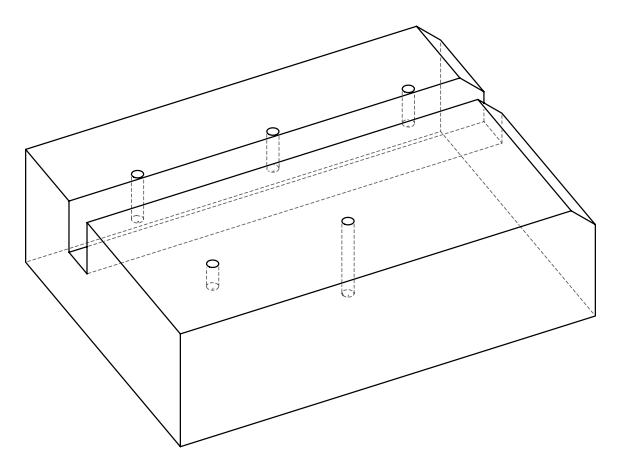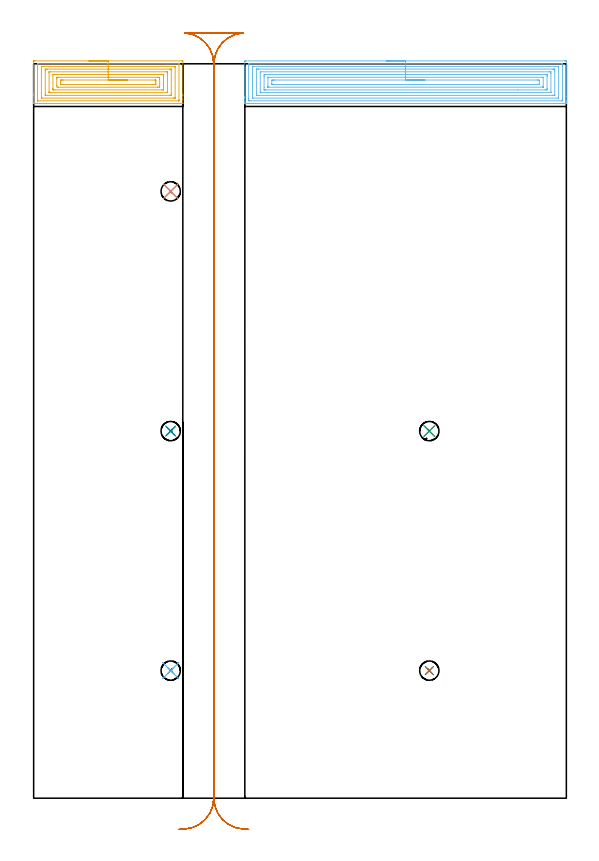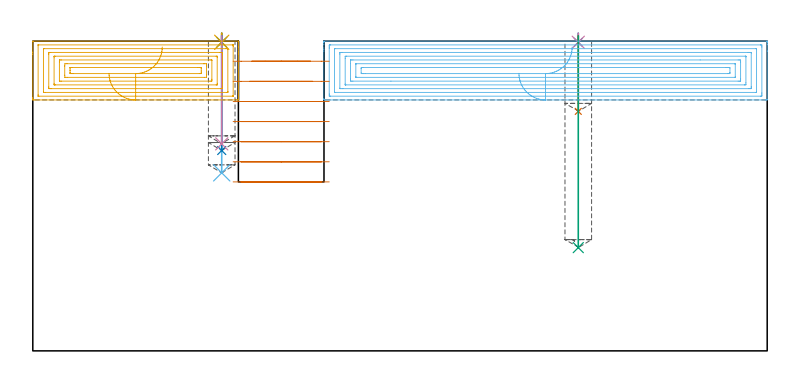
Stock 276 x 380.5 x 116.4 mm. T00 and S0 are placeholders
(PLAN: 13 operations, 3 tool changes, 30.1 min)
(1 SPOT_DRILL | STEP1POCKET | NXT0321_9005460120000 | 0.03 min | 1 mm3)
(2 SPOT_DRILL_1 | STEP1POCKET_1 | NXT0321_9005460120000 | 0.03 min | 1 mm3)
(3 SPOT_DRILL_2 | STEP1POCKET_2 | NXT0321_9005460120000 | 0.03 min | 1 mm3)
(4 SPOT_DRILL_3 | STEP1POCKET_3 | NXT0321_9005460120000 | 0.03 min | 1 mm3)
(5 SPOT_DRILL_4 | STEP1POCKET_4 | NXT0321_9005460120000 | 0.03 min | 1 mm3)
(6 DRILL_BLIND_HOLE_INTO_CENTER | STEP1POCKET | UGT0301_032 | 0.21 min | 3713 mm3)
(7 DRILL_BLIND_HOLE_INTO_CENTER_1 | STEP1POCKET_1 | UGT0301_032 | 0.12 min | 1906 mm3)
(8 DRILL_BLIND_HOLE_INTO_CENTER_2 | STEP1POCKET_2 | UGT0301_032 | 0.17 min | 3056 mm3)
(9 DRILL_BLIND_HOLE_INTO_CENTER_3 | STEP1POCKET_3 | UGT0301_032 | 0.32 min | 5911 mm3)
(10 DRILL_BLIND_HOLE_INTO_CENTER_4 | STEP1POCKET_4 | UGT0301_032 | 0.16 min | 2860 mm3)
(11 AREA_MILL | FG_CHAMFER_SURFACE | UGT0205_001 | 5.34 min | 20850 mm3)
(12 AREA_MILL_1 | FG_CHAMFER_SURFACE_1 | UGT0205_001 | 11.05 min | 42653 mm3)
(13 MILL_RECTANGULAR_SLOT | SLOT_RECTANGULAR | UGT0201_004 | Follow Part, ap 8, ae 75% | 12.57 min | 642386 mm3)
(TOOL NXT0321_9005460120000 | NC Spot Drill, 142deg, 12mm, Carbide, Uncoated | D12 PA142 FL30 Z2)
(TOOL UGT0301_032 | Twist Drill 10 mm | D10 PA118 FL87 Z2)
(TOOL UGT0205_001 | Chamfer Mill 20 x 3 x 45 deg. | D20 FL50 Z2)
(TOOL UGT0201_004 | End Mill 32 mm | D32 FL53 Z6)
(OP 1 SPOT_DRILL)
G17 G21 G94 G90
T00 M6
G54
G17 G0 G90 X71. Y66.1 S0 M3
G43 Z126.4 H0
G94 G81 G98 Z115.97 F250. R119.4
G80
M5
M2
(OP 2 SPOT_DRILL_1)
G17 G21 G94 G90
T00 M6
G54
G17 G0 G90 X205. Y66.1 S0 M3
G43 Z126.4 H0
G94 G81 G98 Z115.97 F250. R119.4
G80
M5
M2
(OP 3 SPOT_DRILL_2)
G17 G21 G94 G90
T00 M6
G54
G17 G0 G90 X71. Y190.2 S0 M3
G43 Z126.4 H0
G94 G81 G98 Z115.97 F250. R119.4
G80
M5
M2
(OP 4 SPOT_DRILL_3)
G17 G21 G94 G90
T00 M6
G54
G17 G0 G90 X205. Y190.2 S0 M3
G43 Z126.4 H0
G94 G81 G98 Z115.97 F250. R119.4
G80
M5
M2
(OP 5 SPOT_DRILL_4)
G17 G21 G94 G90
T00 M6
G54
G17 G0 G90 X71. Y314.4 S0 M3
G43 Z126.4 H0
G94 G81 G98 Z115.97 F250. R119.4
G80
M5
M2
(OP 6 DRILL_BLIND_HOLE_INTO_CENTER)
G17 G21 G94 G90
T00 M6
G54
G17 G0 G90 X71. Y66.1 S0 M3
G43 Z126.4 H0
G94 G81 G98 Z66.9 F250. R118.4
G80
M5
M2
(OP 7 DRILL_BLIND_HOLE_INTO_CENTER_1)
G17 G21 G94 G90
T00 M6
G54
G17 G0 G90 X205. Y66.1 S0 M3
G43 Z126.4 H0
G94 G81 G98 Z90. F250. R118.4
G80
M5
M2
(OP 8 DRILL_BLIND_HOLE_INTO_CENTER_2)
G17 G21 G94 G90
T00 M6
G54
G17 G0 G90 X71. Y190.2 S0 M3
G43 Z126.4 H0
G94 G81 G98 Z75.3 F250. R118.4
G80
M5
M2
(OP 9 DRILL_BLIND_HOLE_INTO_CENTER_3)
G17 G21 G94 G90
T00 M6
G54
G17 G0 G90 X205. Y190.2 S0 M3
G43 Z126.4 H0
G94 G81 G98 Z38.8 F250. R118.4
G80
M5
M2
(OP 10 DRILL_BLIND_HOLE_INTO_CENTER_4)
G17 G21 G94 G90
T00 M6
G54
G17 G0 G90 X71. Y314.4 S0 M3
G43 Z126.4 H0
G94 G81 G98 Z77.8 F250. R118.4
G80
M5
M2
(OP 11 AREA_MILL)
G17 G21 G94 G90
T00 M6
G54
G17 G0 G90 X28.65 Y382. S1061 M3
G43 Z126.4 H0
Z104.3
G94 G1 X28.688 Z103.428 F250.
X28.802 Z102.563
X28.991 Z101.712
X29.253 Z100.88
X29.587 Z100.074
X29.99 Z99.3
X30.458 Z98.564
X30.989 Z97.872
X31.579 Z97.229
X32.222 Z96.64
X32.914 Z96.108
X33.65 Z95.64
X34.424 Z95.237
X35.23 Z94.903
X36.062 Z94.641
X36.913 Z94.452
X37.778 Z94.338
X38.65 Z94.3
X76.776
X77.203 Y381.994 Z94.302
X77.29 Y381.991 Z94.305
X77.3 Y381.898 Z94.398
Y364.774 Z111.52
Y364.053 Z112.245
Y363.892 Z112.406
Y362.127 Z114.169
X77.299 Y360.067 Z116.231
X77.29 Y359.905 Z116.392
X77.219 Y359.9 Z116.4
X0.081
X0.01 Y359.905 Z116.392
X0. Y360.069 Z116.229
Y364.053 Z112.245
Y364.774 Z111.52
Y381.177 Z95.12
X0.003 Y381.537 Z94.759
X0.008 Y381.991 Z94.305
X0.065 Y381.994 Z94.303
X0.524 Y382. Z94.3
X38.65
Y380.586 Z95.714
X75.072
X75.21 Y380.584 Z95.716
X75.277 Y380.581 Z95.719
X75.288 Y380.579 Z95.721
X75.292 Y380.573 Z95.727
X75.297 Y380.552 Z95.748
X75.299 Y380.502 Z95.798
X75.3 Y361.832 Z114.468
X75.296 Y361.535 Z114.765
X75.29 Y361.339 Z114.961
X75.287 Y361.32 Z114.98
X75.282 Y361.318 Z114.982
X75.258 Y361.316 Z114.984
X75.207 Y361.315 Z114.985
X75.003 Y361.314 Z114.986
X2.228
X2.09 Y361.316 Z114.984
X2.023 Y361.319 Z114.981
X2.012 Y361.321 Z114.979
X2.008 Y361.327 Z114.973
X2.003 Y361.348 Z114.952
X2.001 Y361.398 Z114.902
X2. Y380.068 Z96.232
X2.004 Y380.365 Z95.935
X2.01 Y380.561 Z95.739
X2.013 Y380.58 Z95.72
X2.018 Y380.582 Z95.718
X2.042 Y380.584 Z95.716
X2.093 Y380.585 Z95.715
X2.297 Y380.586 Z95.714
X38.65
Y379.172 Z97.128
X72.947
X73.229 Y379.17 Z97.13
X73.269 Y379.168 Z97.132
X73.285 Y379.166 Z97.134
X73.292 Y379.101 Z97.199
X73.299 Y378.961 Z97.339
X73.3 Y378.89 Z97.41
Y378.82 Z97.48
Y362.939 Z113.361
X73.297 Y362.869 Z113.431
X73.29 Y362.735 Z113.565
X73.229 Y362.733 Z113.567
X72.625 Y362.729 Z113.571
X4.353
X4.071 Y362.73 Z113.57
X4.031 Y362.732 Z113.568
X4.015 Y362.734 Z113.566
X4.008 Y362.799 Z113.501
X4.001 Y362.939 Z113.361
X4. Y363.01 Z113.29
Y363.08 Z113.22
Y378.961 Z97.339
X4.003 Y379.031 Z97.269
X4.01 Y379.165 Z97.135
X4.071 Y379.167 Z97.133
X4.675 Y379.171 Z97.129
X38.65 Y379.172 Z97.128
Y377.757 Z98.543
X70.569
X70.823 Y377.755 Z98.545
X71.252 Y377.75 Z98.55
X71.29 Y377.743 Z98.557
X71.293 Y377.681 Z98.619
X71.297 Y377.548 Z98.752
X71.3 Y377.281 Z99.019
Y377.126 Z99.174
X71.299 Y364.774 Z111.526
X71.295 Y364.411 Z111.889
X71.29 Y364.229 Z112.071
X71.285 Y364.149 Z112.151
X71.199 Y364.147 Z112.153
X70.569 Y364.144 Z112.156
X70.317 Y364.143 Z112.157
X6.731 Y364.144 Z112.156
X6.477 Y364.145 Z112.155
X6.048 Y364.15 Z112.15
X6.01 Y364.157 Z112.143
X6.007 Y364.219 Z112.081
X6.003 Y364.352 Z111.948
X6. Y364.619 Z111.681
Y364.774 Z111.526
X6.001 Y377.126 Z99.174
X6.005 Y377.489 Z98.811
X6.01 Y377.671 Z98.629
X6.015 Y377.751 Z98.549
X6.101 Y377.753 Z98.547
X6.731 Y377.756 Z98.544
X6.983 Y377.757 Z98.543
X38.65
Y376.343 Z99.957
X68.896
X69.096 Y376.34 Z99.96
X69.229 Y376.336 Z99.964
X69.291 Y376.33 Z99.97
X69.294 Y376.315 Z99.985
X69.297 Y376.244 Z100.056
X69.3 Y375.742 Z100.558
Y366.037 Z110.263
X69.297 Y365.656 Z110.644
X69.294 Y365.594 Z110.706
X69.291 Y365.569 Z110.731
X69.196 Y365.564 Z110.736
X68.996 Y365.559 Z110.741
X68.896 Y365.557 Z110.743
X8.404
X8.204 Y365.56 Z110.74
X8.071 Y365.564 Z110.736
X8.009 Y365.57 Z110.73
X8.006 Y365.585 Z110.715
X8.003 Y365.656 Z110.644
X8. Y366.158 Z110.142
Y375.863 Z100.437
X8.003 Y376.244 Z100.056
X8.006 Y376.306 Z99.994
X8.009 Y376.331 Z99.969
X8.104 Y376.336 Z99.964
X8.304 Y376.342 Z99.958
X8.404 Y376.343 Z99.957
X38.65
Y374.929 Z101.371
X66.571
X67.023 Y374.928 Z101.372
X67.173 Y374.926 Z101.374
X67.284 Y374.922 Z101.378
X67.292 Y374.755 Z101.545
X67.298 Y374.479 Z101.821
X67.3 Y374.203 Z102.097
X67.299 Y367.146 Z109.154
X67.295 Y367.053 Z109.247
X67.29 Y366.985 Z109.315
X67.247 Y366.978 Z109.322
X67.023 Y366.974 Z109.326
X66.588 Y366.971 Z109.329
X10.729
X10.277 Y366.972 Z109.328
X10.127 Y366.974 Z109.326
X10.016 Y366.978 Z109.322
X10.008 Y367.145 Z109.155
X10.002 Y367.421 Z108.879
X10. Y367.697 Z108.603
X10.001 Y374.754 Z101.546
X10.004 Y374.847 Z101.453
X10.01 Y374.915 Z101.385
X10.053 Y374.922 Z101.378
X10.277 Y374.926 Z101.374
X10.712 Y374.929 Z101.371
X38.65
Y373.515 Z102.785
X64.446 Y373.514 Z102.786
X65.249 Y373.508 Z102.792
X65.297 Y372.715 Z103.585
X65.299 Y372.665 Z103.635
Y369.185 Z107.115
X65.298 Y369.137 Z107.163
X65.249 Y368.392 Z107.908
X65.162 Y368.39 Z107.91
X64.363 Y368.386 Z107.914
X64.28 Y368.385 Z107.915
X12.854 Y368.386 Z107.914
X12.051 Y368.392 Z107.908
X12.003 Y369.185 Z107.115
X12.001 Y369.235 Z107.065
Y372.715 Z103.585
X12.002 Y372.763 Z103.537
X12.051 Y373.508 Z102.792
X12.138 Y373.51 Z102.79
X12.937 Y373.514 Z102.786
X13.02 Y373.515 Z102.785
X38.65
Y372.101 Z104.199
X62.589 Y372.1 Z104.2
X63.208 Y372.099 Z104.201
X63.268 Y372.096 Z104.204
X63.29 Y372.094 Z104.206
X63.297 Y372.01 Z104.29
X63.299 Y371.832 Z104.468
X63.3 Y371.125 Z105.175
Y370.243 Z106.057
X63.298 Y370.068 Z106.232
X63.294 Y369.891 Z106.409
X63.29 Y369.81 Z106.49
X63.128 Y369.805 Z106.495
X62.858 Y369.801 Z106.499
X62.589 Y369.8 Z106.5
X61.972
X14.71
X14.092 Y369.801 Z106.499
X14.032 Y369.804 Z106.496
X14.01 Y369.806 Z106.494
X14.003 Y369.89 Z106.41
X14.001 Y370.068 Z106.232
X14. Y370.775 Z105.525
Y370.95 Z105.35
Y371.657 Z104.643
X14.002 Y371.832 Z104.468
X14.006 Y372.009 Z104.291
X14.01 Y372.091 Z104.209
X14.172 Y372.095 Z104.205
X14.442 Y372.099 Z104.201
X14.71 Y372.1 Z104.2
X15.328 Y372.101 Z104.199
X38.65
X39.522 Z104.238
X40.386 Z104.351
X41.238 Z104.54
X42.07 Z104.803
X42.876 Z105.136
X43.65 Z105.539
X44.386 Z106.008
X45.078 Z106.539
X45.721 Z107.128
X46.31 Z107.772
X46.841 Z108.464
X47.31 Z109.199
X47.713 Z109.973
X48.047 Z110.779
X48.309 Z111.611
X48.498 Z112.463
X48.612 Z113.328
X48.65 Z114.199
G0 Z126.4
M5
M2
(OP 12 AREA_MILL_1)
G17 G21 G94 G90
T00 M6
G54
G17 G0 G90 X182.7 Y382. S1061 M3
G43 Z126.4 H0
Z104.3
G94 G1 X182.738 Z103.428 F250.
X182.852 Z102.564
X183.041 Z101.712
X183.303 Z100.88
X183.637 Z100.074
X184.04 Z99.3
X184.508 Z98.564
X185.04 Z97.872
X185.629 Z97.229
X186.272 Z96.64
X186.964 Z96.109
X187.7 Z95.64
X188.474 Z95.237
X189.28 Z94.903
X190.112 Z94.641
X190.964 Z94.452
X191.828 Z94.338
X192.7 Z94.3
X275.376
X275.805 Y381.996 Z94.302
X275.99 Y381.992 Z94.306
X276. Y381.803 Z94.494
Y363.626 Z112.67
Y361.245 Z115.05
Y360.545 Z115.755
Y360.267 Z116.032
Y359.909 Z116.382
X275.993 Y359.903 Z116.388
X275.823 Y359.9 Z116.4
X109.577
X109.407 Y359.903 Z116.388
X109.4 Y359.909 Z116.382
Y360.267 Z116.032
Y360.545 Z115.755
Y361.245 Z115.05
Y362.477 Z113.819
Y363.01 Z113.285
Y363.626 Z112.67
Y381.537 Z94.76
X109.402 Y381.805 Z94.492
X109.41 Y381.992 Z94.306
X109.598 Y381.999 Z94.299
X192.7 Y382. Z94.3
Y380.586 Z95.714
X273.588 Y380.585 Z95.715
X273.659
X273.967 Y380.579 Z95.721
X273.99 Y380.479 Z95.821
X273.997 Y380.251 Z96.049
X273.999 Y379.773 Z96.527
X274. Y379.366 Z96.934
X273.999 Y362.127 Z114.173
X273.998 Y361.723 Z114.577
X273.99 Y361.322 Z114.978
X273.588 Y361.315 Z114.985
X273.518
X111.812
X111.741
X111.433 Y361.321 Z114.979
X111.41 Y361.421 Z114.879
X111.403 Y361.649 Z114.651
X111.401 Y362.127 Z114.173
X111.4 Y362.534 Z113.766
X111.401 Y379.773 Z96.527
X111.402 Y380.177 Z96.123
X111.41 Y380.579 Z95.721
X111.812 Y380.585 Z95.715
X111.882
X192.7 Y380.586 Z95.714
Y379.171 Z97.129
X271.801
X271.895 Y379.17 Z97.13
X271.97 Y379.167 Z97.133
X271.986 Y379.165 Z97.135
X271.99 Y379.143 Z97.157
X271.995 Y379.087 Z97.213
X271.999 Y378.89 Z97.41
Y363.01 Z113.29
X271.998 Y362.815 Z113.485
X271.991 Y362.748 Z113.552
X271.987 Y362.735 Z113.565
X271.977 Y362.733 Z113.567
X271.943 Y362.731 Z113.569
X271.801 Y362.729 Z113.571
X113.599
X113.505 Y362.73 Z113.57
X113.43 Y362.733 Z113.567
X113.414 Y362.735 Z113.565
X113.41 Y362.758 Z113.542
X113.405 Y362.813 Z113.487
X113.401 Y363.01 Z113.29
Y378.89 Z97.41
X113.402 Y379.085 Z97.215
X113.409 Y379.152 Z97.148
X113.412 Y379.166 Z97.134
X113.423 Y379.167 Z97.133
X113.457 Y379.17 Z97.13
X113.599 Y379.171 Z97.129
X192.7
Y377.757 Z98.543
X269.119
X269.374 Y377.756 Z98.544
X269.867 Y377.752 Z98.548
X269.974 Y377.75 Z98.55
X269.99 Y377.562 Z98.738
X270. Y377.139 Z99.161
Y377.126 Z99.174
X269.999 Y364.34 Z111.96
X269.997 Y364.231 Z112.069
X269.994 Y364.177 Z112.123
X269.991 Y364.155 Z112.145
X269.97 Y364.15 Z112.15
X269.755 Y364.146 Z112.154
X269.119 Y364.143 Z112.157
X268.865
X116.281
X116.026 Y364.144 Z112.156
X115.533 Y364.148 Z112.152
X115.425 Y364.15 Z112.15
X115.41 Y364.338 Z111.962
X115.4 Y364.761 Z111.539
X115.401 Y377.561 Z98.739
X115.403 Y377.669 Z98.631
X115.406 Y377.723 Z98.577
X115.409 Y377.746 Z98.554
X115.43 Y377.75 Z98.55
X115.645 Y377.754 Z98.546
X116.281 Y377.757 Z98.543
X116.535
X192.7
Y376.343 Z99.957
X267.432 Y376.342 Z99.958
X267.634 Y376.339 Z99.961
X267.99 Y376.331 Z99.969
X267.992 Y376.244 Z100.056
X267.999 Y375.584 Z100.716
X268. Y365.879 Z110.421
X267.998 Y365.656 Z110.644
X267.994 Y365.575 Z110.725
X267.992 Y365.569 Z110.731
X267.975 Y365.564 Z110.736
X267.869 Y365.56 Z110.74
X267.735 Y365.558 Z110.742
X117.968
X117.766 Y365.561 Z110.739
X117.41 Y365.569 Z110.731
X117.408 Y365.656 Z110.644
X117.401 Y366.316 Z109.984
X117.4 Y376.021 Z100.279
X117.402 Y376.244 Z100.056
X117.406 Y376.325 Z99.975
X117.408 Y376.331 Z99.969
X117.425 Y376.336 Z99.964
X117.531 Y376.34 Z99.96
X117.665 Y376.342 Z99.958
X192.7 Y376.343 Z99.957
Y374.929 Z101.371
X265.089
X265.544 Y374.928 Z101.372
X265.986 Y374.925 Z101.375
X265.99 Y374.922 Z101.378
X265.997 Y374.914 Z101.386
X265.999 Y374.479 Z101.821
X266. Y374.029 Z102.271
X265.999 Y367.854 Z108.446
X265.996 Y367.421 Z108.879
X265.993 Y366.978 Z109.322
X265.544 Y366.975 Z109.325
X265.105 Y366.972 Z109.328
X250.805 Y366.971 Z109.329
X120.312
X119.856 Y366.972 Z109.328
X119.414 Y366.975 Z109.325
X119.41 Y366.978 Z109.322
X119.403 Y366.986 Z109.314
X119.4 Y368.303 Z107.997
X119.401 Y374.046 Z102.254
X119.403 Y374.479 Z101.821
X119.407 Y374.922 Z101.378
X119.856 Y374.926 Z101.374
X120.295 Y374.928 Z101.372
X134.596 Y374.929 Z101.371
X192.7
Y373.515 Z102.785
X263.756 Y373.514 Z102.786
X263.842 Y373.513 Z102.787
X263.948 Y373.508 Z102.792
X263.991 Y373.504 Z102.796
X263.995 Y373.481 Z102.819
X263.997 Y373.453 Z102.847
X264. Y373.357 Z102.943
X263.999 Y368.705 Z107.595
X263.997 Y368.545 Z107.755
X263.991 Y368.417 Z107.883
X263.988 Y368.391 Z107.909
X263.983 Y368.389 Z107.911
X263.959 Y368.387 Z107.913
X263.756 Y368.386 Z107.914
X263.673 Y368.385 Z107.915
X121.644 Y368.386 Z107.914
X121.559 Y368.387 Z107.913
X121.452 Y368.392 Z107.908
X121.409 Y368.396 Z107.904
X121.405 Y368.419 Z107.881
X121.403 Y368.447 Z107.853
X121.4 Y368.543 Z107.757
X121.401 Y373.195 Z103.105
X121.403 Y373.356 Z102.944
X121.409 Y373.483 Z102.817
X121.412 Y373.509 Z102.791
X121.417 Y373.511 Z102.789
X121.441 Y373.513 Z102.787
X121.644 Y373.515 Z102.786
X121.727 Z102.785
X192.7
Y372.1 Z104.2
X261.075
X261.7 Y372.097 Z104.203
X261.969 Y372.093 Z104.207
X261.997 Y371.832 Z104.468
X261.999 Y371.802 Z104.498
X261.998 Y370.039 Z106.261
X261.969 Y369.807 Z106.493
X261.345 Y369.801 Z106.499
X261.075 Y369.8 Z106.5
X260.453
X124.325
X123.7 Y369.802 Z106.498
X123.431 Y369.807 Z106.493
X123.403 Y370.068 Z106.232
X123.401 Y370.098 Z106.202
X123.402 Y371.861 Z104.439
X123.431 Y372.093 Z104.207
X124.055 Y372.099 Z104.201
X124.325 Y372.1 Z104.2
X124.947 Y372.101 Z104.199
X192.7 Y372.1 Z104.2
X193.572 Z104.238
X194.436 Z104.351
X195.288 Z104.54
X196.12 Z104.803
X196.926 Z105.136
X197.7 Z105.539
X198.436 Z106.008
X199.128 Z106.539
X199.771 Z107.128
X200.36 Z107.772
X200.892 Z108.464
X201.36 Z109.2
X201.763 Z109.973
X202.097 Z110.779
X202.359 Z111.611
X202.548 Z112.463
X202.662 Z113.328
X202.7 Z114.2
G0 Z126.4
M5
M2
(OP 13 MILL_RECTANGULAR_SLOT)
G17 G21 G94 G90
T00 M6
G54
G17 G0 G90 X111.415 Y-16.154 S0 M3
G43 Z126.4 H0
Z108.843
G94 G1 X108.421 Y-15.97 F250.
G2 X93.4 Y0. R16. F500.
G1 Y380.5
G2 X104.352 Y395.683 R16.
G1 X104.361 Y395.711
G3 X99.399 Y396.5 R16.
G1 X87.3
G3 X82.339 Y395.711 R16.
G1 X82.348 Y395.683
G2 X93.3 Y380.5 R16.
G1 Y0.
G2 X78.279 Y-15.97 R16.
G1 X75.285 Y-16.154 F250.
G0 X111.415 Z101.286
G1 X108.421 Y-15.97
G2 X93.4 Y0. R16. F500.
G1 Y380.5
G2 X105.16 Y395.928 R16.
G1 X105.168 Y395.957
G3 X101.035 Y396.5 R16.
G1 X85.665
G3 X81.532 Y395.957 R16.
G1 X81.54 Y395.928
G2 X93.3 Y380.5 R16.
G1 Y0.
G2 X78.279 Y-15.97 R16.
G1 X75.285 Y-16.154 F250.
G0 X111.415 Z93.729
G1 X108.421 Y-15.97
G2 X93.4 Y0. R16. F500.
G1 Y380.5
G2 X108.421 Y396.47 R16.
G1 Y396.5
X78.279
Y396.47
G2 X93.3 Y380.5 R16.
G1 Y0.
G2 X78.279 Y-15.97 R16.
G1 X75.285 Y-16.154 F250.
G0 X111.415 Z86.171
G1 X108.421 Y-15.97
G2 X93.4 Y0. R16. F500.
G1 Y380.5
G2 X108.421 Y396.47 R16.
G1 Y396.5
X78.279
Y396.47
G2 X93.3 Y380.5 R16.
G1 Y0.
G2 X78.279 Y-15.97 R16.
G1 X75.285 Y-16.154 F250.
G0 X111.415 Z78.614
G1 X108.421 Y-15.97
G2 X93.4 Y0. R16. F500.
G1 Y380.5
G2 X108.421 Y396.47 R16.
G1 Y396.5
X78.279
Y396.47
G2 X93.3 Y380.5 R16.
G1 Y0.
G2 X78.279 Y-15.97 R16.
G1 X75.285 Y-16.154 F250.
G0 X111.415 Z71.057
G1 X108.421 Y-15.97
G2 X93.4 Y0. R16. F500.
G1 Y380.5
G2 X108.421 Y396.47 R16.
G1 Y396.5
X78.279
Y396.47
G2 X93.3 Y380.5 R16.
G1 Y0.
G2 X78.279 Y-15.97 R16.
G1 X75.285 Y-16.154 F250.
G0 X111.415 Z63.5
G1 X108.421 Y-15.97
G2 X93.4 Y0. R16. F500.
G1 Y380.5
G2 X108.421 Y396.47 R16.
G1 Y396.5
X78.279
Y396.47
G2 X93.3 Y380.5 R16.
G1 Y0.
G2 X78.279 Y-15.97 R16.
G1 X75.285 Y-16.154 F250.
G0 Z126.4
M5
M2
